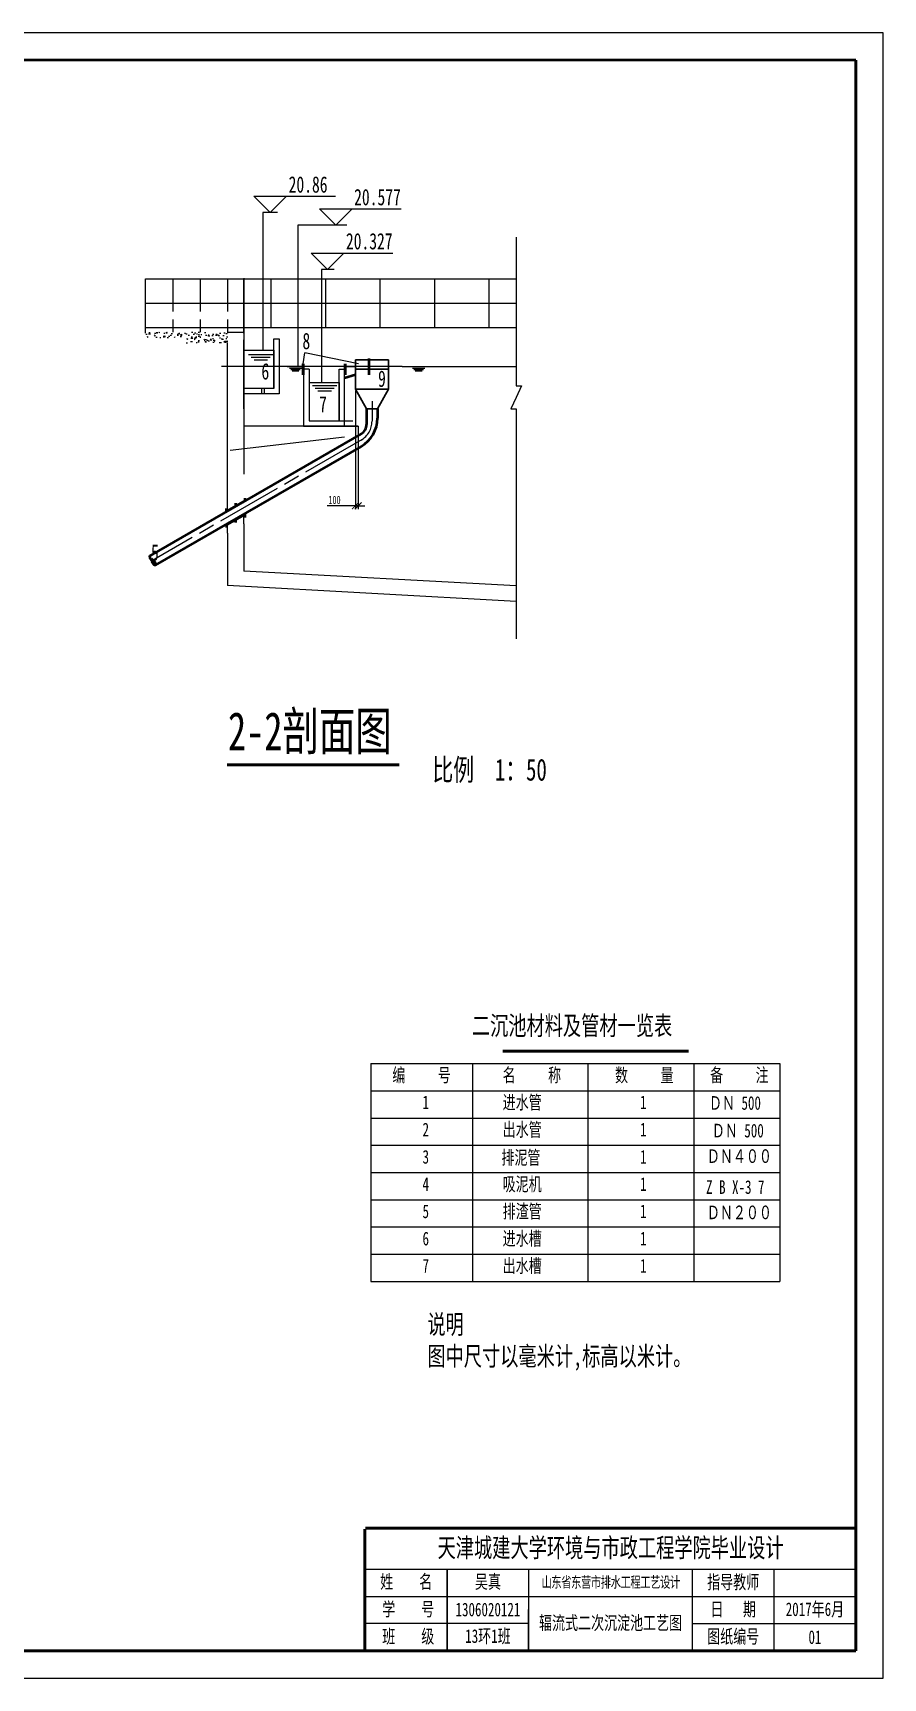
# Model space of a CAD drawing. Header units: millimetres. Extents: x -1157 to 5248, y -43968 to 1732.
# Drawn here: x 4936 to 5248, y 1030 to 1634 of the extents above; entities that cross this region are included whole.
import ezdxf

# ---------------------------------------------------------------- set-up
doc = ezdxf.new("R2010")
doc.units = ezdxf.units.MM
doc.linetypes.add('ACAD_ISO02W100', pattern=[15, 12, -3])
doc.linetypes.add('ACAD_ISO08W100', pattern=[36, 24, -3, 6, -3])
for name, color, linetype, lineweight in [('guan', 7, 'Continuous', 53), ('图层1', 7, 'Continuous', 53), ('浮渣挡板', 200, 'Continuous', 50), ('管道', 2, 'Continuous', 50), ('设备', 7, 'Continuous', 25)]:
    doc.layers.add(name, color=color, linetype=linetype, lineweight=lineweight)
for name, color, linetype in [('guani', 7, 'Continuous'), ('ZI', 7, 'Continuous'), ('中心线', 7, 'ACAD_ISO08W100'), ('字', 7, 'Continuous'), ('文字', 7, 'Continuous'), ('标注', 230, 'Continuous')]:
    doc.layers.add(name, color=color, linetype=linetype)
doc.styles.add('1', font='simfang.ttf', dxfattribs={"width": 0.7})
doc.styles.add('2', font='', dxfattribs={"width": 0.7, "height": 500})
doc.styles.add('3', font='simfang.ttf', dxfattribs={"width": 0.7, "height": 3})
doc.styles.add('5', font='simfang.ttf', dxfattribs={"width": 0.7, "height": 5})
doc.styles.add('6', font='simfang.ttf', dxfattribs={"width": 0.7, "height": 6})
doc.styles.add('7', font='simfang.ttf', dxfattribs={"width": 0.7, "height": 7})
doc.styles.add('长仿宋体', font='simfang.ttf', dxfattribs={"width": 0.7})
doc.styles.get('2').set_extended_font_data('FangSong_GB2312')
doc.dimstyles.new('nn ISO-25', dxfattribs={"dimtxt": 3, "dimasz": 2.5, "dimexe": 1.25, "dimexo": 0.625, "dimtad": 1, "dimdec": 0, "dimlfac": 100, "dimtxsty": '3', "dimblk": 'ARCHTICK', "dimcen": 2.5, "dimadec": 0, "dimazin": 0, "dimtfac": 1, "dimtdec": 0, "dimtmove": 0, "dimatfit": 3, "dimfxl": 1, "dimarcsym": 0})

# ---------------------------------------------------------------- blocks, each defined once
blk = doc.blocks.new('11')
for p, q in [((45917, 38225), (47417, 38225)), ((46217, 37925), (45917, 38225)), ((46217, 37925), (46517, 38225))]:
    blk.add_line(p, q)
blk = doc.blocks.new('_ArchTick')
at = {"color": 0, "linetype": 'ByBlock', "const_width": 0.15}
blk.add_lwpolyline([(-0.5, -0.5), (0.5, 0.5)], dxfattribs=at)
blk = doc.blocks.new('*D42')
at = {"layer": 'Defpoints', "color": 0, "ltscale": 0.1, "transparency": 16777216}
for p in [(5054.66, 1503.39), (5055.66, 1489.74), (5054.66, 1460.52)]:
    blk.add_point(p, dxfattribs=at)
at = {"layer": '标注', "color": 0, "lineweight": -2, "ltscale": 0.1, "transparency": 16777216}
for p, q in [((5054.66, 1502.76), (5054.66, 1459.27)), ((5055.66, 1489.12), (5055.66, 1459.27)), ((5054.66, 1460.52), (5044.3, 1460.52)), ((5055.66, 1460.52), (5054.66, 1460.52)), ((5055.66, 1460.52), (5058.16, 1460.52))]:
    blk.add_line(p, q, dxfattribs=at)
at = {"layer": '标注', "color": 0, "lineweight": -2, "ltscale": 0.1, "transparency": 16777216, "xscale": 2.5, "yscale": 2.5, "zscale": 2.5}
blk.add_blockref('_ArchTick', (5054.66, 1460.52), dxfattribs=at)
at = {"layer": '标注', "color": 0, "lineweight": -2, "ltscale": 0.1, "transparency": 16777216, "xscale": 2.5, "yscale": 2.5, "zscale": 2.5, "rotation": 180}
blk.add_blockref('_ArchTick', (5055.66, 1460.52), dxfattribs=at)
at = {"layer": '标注', "color": 0, "lineweight": -3, "ltscale": 0.1, "transparency": 16777216, "insert": (5046.98, 1462.66), "char_height": 3, "attachment_point": 5, "style": '3'}
blk.add_mtext('100', dxfattribs=at)

msp = doc.modelspace()

# ---------------------------------------------------------------- hatches: boundary and pattern name
at = {"lineweight": -3, "ltscale": 0.1}
h = msp.add_hatch(dxfattribs=at)
h.set_pattern_fill('AR-CONC', color=256, scale=0.02, style=0)
h.set_pattern_definition([(50, (3663.4303, 619.39), (3.6436934, -0.3187817), [0.381, -4.191]), (355, (3663.4303, 619.39), (-0.7048565, 3.821133), [0.3048, -3.3528]), (100.451, (3663.734, 619.3635), (2.93885, 3.502334), [0.3238, -3.5618]), (46.1842, (3663.4303, 620.406), (5.421581, -0.840847), [0.5715, -6.2865]), (96.6356, (3663.882, 620.336), (4.748085, 4.948511), [0.4857, -5.3427]), (351.184, (3663.4303, 620.406), (4.748092, 4.948502), [0.4572, -5.0292]), (21, (3663.9383, 620.152), (3.0322976, -2.0453104), [0.381, -4.191]), (326, (3663.9383, 620.152), (1.2360406, 3.683759), [0.3048, -3.3528]), (71.4514, (3664.191, 619.9816), (4.26833, 1.638457), [0.3238, -3.5618]), (37.5, (3663.4303, 619.3901), (0.0617721, 1.6911008), [0, -3.31216, 0, -3.4036, 0, -3.3655]), (7.5, (3663.4303, 619.39), (1.3363933, 2.0036115), [0, -1.94056, 0, -3.23596, 0, -1.2827]), (327.5, (3662.2975, 619.3901), (2.7118119, -0.1145749), [0, -1.27, 0, -3.9624, 0, -5.2578]), (317.5, (3661.7895, 619.39), (2.9625836, 0.5085298), [0, -1.651, 0, -2.63144, 0, -3.7338])])
h.paths.add_polyline_path([(5007.65544, 1524.3299), (4977.65544, 1524.3299), (4977.65544, 1522.3299), (4992.65544, 1522.3299), (4992.65544, 1520.3299), (5007.65544, 1520.3299)])

# ---------------------------------------------------------------- linework, layer by layer
at = {"lineweight": -3}
for p, q in [((5248.29514, 1634.14257), (4407.29514, 1634.14257)), ((5058.29514, 1070.14257), (5088.29514, 1070.14257)), ((5088.29514, 1070.14257), (5088.29514, 1040.22042)), ((5118.29514, 1040.22042), (5118.29514, 1070.13039)), ((5118.22195, 1040.32742), (5118.22195, 1055.32742)), ((5088.29514, 1040.22042), (5118.29514, 1040.22042))]:
    msp.add_line(p, q, dxfattribs=at)
for p, q in [((5248.29514, 1030.14257), (5248.29514, 1634.14257)), ((4977.65544, 1523.9099), (4977.65544, 1543.9099)), ((5013.65544, 1544.11258), (5013.65544, 1496.08346)), ((5013.65544, 1523.9099), (5013.65544, 1543.9099)), ((5023.65544, 1543.9099), (5023.65544, 1525.9099)), ((5043.65544, 1543.9099), (5043.65544, 1525.9099)), ((5063.65544, 1543.9099), (5063.65544, 1525.9099)), ((5083.65544, 1543.9099), (5083.65544, 1525.9099)), ((5103.65544, 1543.9099), (5103.65544, 1525.9099)), ((4977.65544, 1534.90132), (5113.65544, 1534.90132)), ((5007.65544, 1524.3299), (5013.65544, 1524.3299)), ((5013.65544, 1496.08346), (5013.65544, 1521.46346)), ((5013.65544, 1496.08346), (5013.65544, 1472.08346)), ((5013.65544, 1495.46346), (5013.65544, 1489.46346)), ((5007.65544, 1450.45551), (5007.65544, 1438.14896)), ((5013.65544, 1453.91961), (5013.65544, 1442.8222)), ((4407.29514, 1030.14257), (5248.29514, 1030.14257))]:
    msp.add_line(p, q)
at = {"lineweight": 50}
msp.add_line((5238.29514, 1624.14257), (4432.29514, 1624.14257), dxfattribs=at)
at = {"lineweight": -3, "ltscale": 0.1}
for p, q in [((4977.65544, 1543.9099), (5113.65544, 1543.9099)), ((5113.65544, 1525.9099), (4977.65544, 1525.9099)), ((5015.44005, 1516.08614), (5024.41889, 1516.08614)), ((5015.44005, 1516.08614), (5024.41889, 1516.08614)), ((5015.44005, 1516.08614), (5024.41889, 1516.08614)), ((5015.44005, 1516.08614), (5024.41889, 1516.08614)), ((5015.44005, 1516.08614), (5024.41889, 1516.08614)), ((5015.44005, 1516.08614), (5024.41889, 1516.08614)), ((5024.65544, 1503.64343), (5024.65544, 1521.80187)), ((5024.65544, 1517.64343), (5024.65544, 1503.64343)), ((5026.65544, 1521.80187), (5026.65544, 1501.64343)), ((5035.45544, 1512.66285), (5036.12243, 1516.73564)), ((5055.8348, 1512.66285), (5036.12243, 1516.73564)), ((5016.44005, 1515.08614), (5023.41889, 1515.08614)), ((5017.44005, 1514.08614), (5022.41889, 1514.08614)), ((5026.65544, 1511.64343), (5026.65544, 1505.64343)), ((5026.65544, 1511.64343), (5026.65544, 1505.64343)), ((5029.65544, 1511.64343), (5035.65544, 1511.64343)), ((5029.65544, 1511.64343), (5035.65544, 1511.64343)), ((5030.44111, 1511.11145), (5034.93053, 1511.11145)), ((5030.44111, 1511.11145), (5034.93053, 1511.11145)), ((5030.44111, 1511.11145), (5034.93053, 1511.11145)), ((5030.44111, 1511.11145), (5034.93053, 1511.11145)), ((5030.44111, 1511.11145), (5034.93053, 1511.11145)), ((5030.44111, 1511.11145), (5034.93053, 1511.11145)), ((5030.94111, 1510.61145), (5034.43053, 1510.61145)), ((5030.94111, 1510.61145), (5034.43053, 1510.61145)), ((5031.44111, 1510.11145), (5033.93053, 1510.11145)), ((5031.44111, 1510.11145), (5033.93053, 1510.11145)), ((5037.65544, 1510.66285), (5035.65544, 1510.66285)), ((5035.65544, 1510.66285), (5035.65544, 1489.74475)), ((5037.65544, 1510.66285), (5035.65544, 1510.66285)), ((5037.65544, 1510.66285), (5037.65544, 1497.40336)), ((5037.65544, 1510.66285), (5037.65544, 1491.74475)), ((5048.65544, 1495.40336), (5048.65544, 1510.66285)), ((5048.65544, 1491.74475), (5048.65544, 1510.66285)), ((5048.65544, 1510.66285), (5050.65544, 1510.66285)), ((5050.65544, 1489.74475), (5050.65544, 1510.66285)), ((5050.8348, 1511.64343), (5054.65544, 1511.64343)), ((5050.8348, 1511.64343), (5054.65544, 1511.64343)), ((5071.85544, 1511.64343), (5113.65544, 1511.64343)), ((5075.63274, 1511.11145), (5080.12216, 1511.11145)), ((5075.63274, 1511.11145), (5080.12216, 1511.11145)), ((5075.63274, 1511.11145), (5080.12216, 1511.11145)), ((5075.63274, 1511.11145), (5080.12216, 1511.11145)), ((5075.63274, 1511.11145), (5080.12216, 1511.11145)), ((5075.63274, 1511.11145), (5080.12216, 1511.11145)), ((5076.13274, 1510.61145), (5079.62216, 1510.61145)), ((5076.13274, 1510.61145), (5079.62216, 1510.61145)), ((5076.63274, 1510.11145), (5079.12216, 1510.11145)), ((5076.63274, 1510.11145), (5079.12216, 1510.11145)), ((5038.8689, 1504.74475), (5047.84774, 1504.74475)), ((5038.8689, 1504.74475), (5047.84774, 1504.74475)), ((5038.8689, 1504.74475), (5047.84774, 1504.74475)), ((5038.8689, 1504.74475), (5047.84774, 1504.74475)), ((5038.8689, 1504.74475), (5047.84774, 1504.74475)), ((5038.8689, 1504.74475), (5047.84774, 1504.74475)), ((5039.8689, 1503.74475), (5046.84774, 1503.74475)), ((5039.8689, 1503.74475), (5046.84774, 1503.74475)), ((5040.8689, 1502.74475), (5045.84774, 1502.74475)), ((5040.8689, 1502.74475), (5045.84774, 1502.74475)), ((5055.65544, 1489.74475), (5013.65544, 1489.74475)), ((5035.65544, 1489.74475), (5055.65544, 1489.74475)), ((5037.65544, 1491.74475), (5053.65544, 1491.74475)), ((5055.65544, 1489.74475), (5055.65544, 1485.74475)), ((5050.65544, 1485.74475), (5008.65544, 1480.83315)), ((5007.65544, 1444.03081), (5007.65544, 1431.25319)), ((5113.65544, 1425.41202), (5007.65544, 1431.25319))]:
    msp.add_line(p, q, dxfattribs=at)
at = {"ltscale": 0.1}
for p, q in [((5007.65544, 1458.72636), (5007.65544, 1520.3299)), ((5013.65544, 1517.64343), (5024.65544, 1517.64343)), ((5024.65544, 1517.64343), (5024.65544, 1503.64343)), ((5066.85544, 1511.64343), (5005.50207, 1511.64343)), ((5059.65544, 1511.64343), (5059.65544, 1513.64343)), ((5071.85544, 1511.64343), (5066.85544, 1511.64343)), ((5037.65544, 1505.74475), (5048.65544, 1505.74475)), ((5048.65544, 1505.74475), (5048.65544, 1491.74475)), ((5024.65544, 1503.64343), (5013.65544, 1503.64343)), ((5026.65544, 1501.64343), (5013.65544, 1501.64343)), ((5007.65544, 1458.72636), (5013.65544, 1462.19046)), ((5013.65544, 1457.15791), (5007.65544, 1453.52562)), ((5013.65544, 1453.91961), (5013.65544, 1457.15791)), ((5007.65544, 1450.45551), (5007.65544, 1453.52562)), ((5060.36988, 1255.75486), (5060.36988, 1175.75486)), ((5097.64787, 1255.75486), (5097.64787, 1175.75486)), ((5139.89125, 1255.75486), (5139.89125, 1175.75486)), ((5178.83436, 1255.75486), (5178.83436, 1175.75486)), ((5210.36988, 1255.75486), (5210.36988, 1175.75486))]:
    msp.add_line(p, q, dxfattribs=at)
at = {"lineweight": 30}
for p, q in [((5054.65544, 1514.07053), (5054.65544, 1503.38527)), ((5066.85544, 1514.07053), (5054.65544, 1514.07053)), ((5066.85544, 1510.64024), (5054.65544, 1510.64024)), ((5066.85544, 1514.07053), (5066.85544, 1503.38527)), ((5054.65544, 1503.38527), (5058.75544, 1496.08296)), ((5054.65544, 1503.38527), (5066.85544, 1503.38527)), ((5062.75544, 1496.08296), (5066.85544, 1503.38527)), ((5058.75544, 1496.08296), (5062.75544, 1496.08296))]:
    msp.add_line(p, q, dxfattribs=at)
at = {"linetype": 'ACAD_ISO02W100', "lineweight": -3, "ltscale": 0.01}
for p, q in [((5020.15544, 1503.64343), (5020.15544, 1501.64343)), ((5021.15544, 1503.64343), (5021.15544, 1501.64343))]:
    msp.add_line(p, q, dxfattribs=at)
at = {"lineweight": 53}
msp.add_line((5058.1211, 1084.81447), (5058.1211, 1040.14257), dxfattribs=at)
at = {"layer": 'guan', "ltscale": 0.1}
for p, q in [((5035.45544, 1508.66285), (5035.45544, 1512.66285)), ((5050.8348, 1508.66285), (5050.8348, 1512.66285))]:
    msp.add_line(p, q, dxfattribs=at)
at = {"layer": 'guan', "lineweight": -3, "ltscale": 0.1}
msp.add_line((5035.45544, 1510.66285), (5035.45544, 1508.66285), dxfattribs=at)
at = {"layer": 'guan'}
for p, q in [((5007.6211, 1365.43079), (5070.67697, 1365.43079)), ((5108.7472, 1260.33839), (5176.89802, 1260.33839))]:
    msp.add_line(p, q, dxfattribs=at)
at = {"layer": 'guani', "linetype": 'ACAD_ISO02W100'}
for p, q in [((4987.65544, 1543.9099), (4987.65544, 1524.3299)), ((4997.65544, 1543.9099), (4997.65544, 1524.3299)), ((5007.65544, 1543.9099), (5007.65544, 1523.9099))]:
    msp.add_line(p, q, dxfattribs=at)
at = {"layer": 'guani'}
for p, q in [((5013.65544, 1495.46346), (5013.65544, 1489.46346)), ((5007.65544, 1450.45551), (5007.65544, 1438.14896)), ((5013.65544, 1453.91961), (5013.65544, 1436.54055))]:
    msp.add_line(p, q, dxfattribs=at)
at = {"layer": 'ZI'}
for p, q in [((5113.65544, 1431.1458), (5013.65544, 1436.54055)), ((5060.36988, 1255.75486), (5210.36988, 1255.75486)), ((5060.36988, 1245.75486), (5210.36988, 1245.75486)), ((5060.36988, 1235.75486), (5210.36988, 1235.75486)), ((5060.36988, 1225.75486), (5210.36988, 1225.75486)), ((5060.36988, 1215.75486), (5210.36988, 1215.75486)), ((5060.36988, 1205.75486), (5210.36988, 1205.75486)), ((5060.36988, 1195.75486), (5210.36988, 1195.75486)), ((5060.36988, 1185.75486), (5210.36988, 1185.75486)), ((5060.36988, 1175.75486), (5210.36988, 1175.75486))]:
    msp.add_line(p, q, dxfattribs=at)
at = {"layer": '中心线', "lineweight": -3, "ltscale": 0.1}
msp.add_line((5024.65544, 1521.80187), (5026.65544, 1521.80187), dxfattribs=at)
at = {"layer": '中心线'}
for p, q in [((5060.75544, 1498.90629), (5060.75544, 1491.58212)), ((5057.15068, 1484.88211), (4980.21437, 1440.46291))]:
    msp.add_line(p, q, dxfattribs=at)
msp.add_arc((5052.75544, 1491.58212), 8, 300, 0, dxfattribs=at)
at = {"layer": '图层1'}
for p, q in [((5238.29514, 1040.14257), (5238.29514, 1624.14257)), ((5058.29514, 1085.14257), (5238.29514, 1085.14257)), ((4432.29514, 1040.14257), (5238.29514, 1040.14257)), ((5238.29514, 1040.14257), (5058.29514, 1040.14257))]:
    msp.add_line(p, q, dxfattribs=at)
at = {"layer": '文字'}
for p, q in [((5058.29514, 1070.14257), (5238.29514, 1070.14257)), ((5088.28856, 1040.29117), (5088.28856, 1070.29117)), ((5178.29514, 1040.14257), (5178.29514, 1070.14257)), ((5208.29514, 1040.14257), (5208.29514, 1070.14257)), ((5058.29514, 1060.14257), (5238.29514, 1060.14257)), ((5058.28856, 1050.29117), (5118.28856, 1050.29117)), ((5178.29514, 1050.14257), (5238.29514, 1050.14257))]:
    msp.add_line(p, q, dxfattribs=at)
at = {"layer": '标注', "lineweight": -3, "ltscale": 0.1}
for p, q in [((5026.00776, 1568.15746), (5020.65544, 1568.15746)), ((5020.65544, 1568.15746), (5020.65544, 1517.64343)), ((5051.47721, 1563.51711), (5033.4897, 1563.51711)), ((5033.4897, 1563.51711), (5033.4897, 1511.64343)), ((5046.79675, 1547.32783), (5042.21682, 1547.32783)), ((5042.21682, 1547.32783), (5042.21682, 1505.74475))]:
    msp.add_line(p, q, dxfattribs=at)
at = {"layer": '浮渣挡板', "ltscale": 0.1}
for p, q in [((5059.65544, 1508.64343), (5059.65544, 1514.64343)), ((5054.65544, 1508.64343), (5050.65544, 1507.39623))]:
    msp.add_line(p, q, dxfattribs=at)
at = {"layer": '管道'}
for p, q in [((5058.75544, 1496.08296), (5058.75544, 1490.42742)), ((5062.75544, 1496.08296), (5062.75544, 1492.73682)), ((5056.75544, 1486.96332), (4979.21437, 1442.19496)), ((5056.75544, 1482.34452), (4981.21437, 1438.73086)), ((5014.2051, 1462.50781), (5007.3553, 1458.55308)), ((5014.02215, 1457.36923), (5007.35199, 1453.52562))]:
    msp.add_line(p, q, dxfattribs=at)
at = {"layer": '管道', "ltscale": 0.1}
for p, q in [((5014.2051, 1462.50781), (5014.2051, 1463.34914)), ((5007.3553, 1458.55308), (5007.3553, 1459.55536)), ((5010.7802, 1460.53044), (5010.78293, 1461.45841)), ((5014.02215, 1457.36923), (5014.02215, 1456.21962)), ((5007.35199, 1453.52562), (5007.35199, 1452.61305)), ((5010.68707, 1455.44742), (5010.68707, 1454.43253))]:
    msp.add_line(p, q, dxfattribs=at)
at = {"layer": '管道'}
for centre, radius in [((5050.75544, 1492.73682), 12), ((5054.75544, 1490.42742), 4)]:
    msp.add_arc(centre, radius, 300, 0, dxfattribs=at)
msp.add_ellipse((4979.72395, 1441.33493), major_axis=(-0.5, 0.86603), ratio=0.39767259, start_param=0, end_param=3.141592654, dxfattribs=at)
msp.add_ellipse((4980.72395, 1439.60288), major_axis=(-0.5, 0.86603), ratio=0.39767259, dxfattribs=at)
at = {"layer": '设备'}
for p, q in [((5113.65544, 1559.09623), (5113.65544, 1504.62948)), ((5113.65544, 1504.62948), (5115.65544, 1504.62948)), ((5115.65544, 1504.62948), (5113.65544, 1500.26947)), ((5113.65544, 1500.26947), (5111.65544, 1496.07797)), ((5111.65544, 1496.07797), (5113.65544, 1496.07797)), ((5113.65544, 1496.07797), (5113.65544, 1411.64873)), ((5013.65956, 1461.21178), (5013.65956, 1461.21178))]:
    msp.add_line(p, q, dxfattribs=at)

# ---------------------------------------------------------------- block references
at = {"layer": '标注', "xscale": 0.01999999998952262, "yscale": 0.01999999998952262, "zscale": 0.02}
for p in [(4099.03777, 809.65525), (4123.07273, 805.0149), (4120.05864, 788.82563)]:
    msp.add_blockref('11', p, dxfattribs=at)

# ---------------------------------------------------------------- texts
at = {"attachment_point": 1}
for s, insert, char_height, width, style in [('{\\fFangSong_GB2312|b0|i0|c134|p49;2-2剖面图}', (5007.88656, 1384.79155), 14, 91.4837191, '7'), ('\\pt1.75e+004;说明\\P图中尺寸以毫米计,标高以米计。', (5081.06304, 1163.52229), 7, 176.5098039, '3')]:
    msp.add_mtext(s, dxfattribs=dict(at, insert=insert, char_height=char_height, width=width, style=style))
at = {"ltscale": 0.1, "insert": (5082.92962, 1363.20242), "char_height": 8, "width": 60.7216181, "attachment_point": 4, "style": '2'}
msp.add_mtext('比例  1：50', dxfattribs=at)
at = {"layer": 'ZI', "insert": (5070.71501, 1273.20375), "char_height": 6, "width": 131.6089306, "attachment_point": 1, "style": '6'}
msp.add_mtext('       {\\fFangSong_GB2312|b0|i0|c134|p49;\\H1.167x;  二沉池材料及管材一览表}', dxfattribs=at)
at = {"layer": '字', "ltscale": 100}
for s, insert, char_height, width, attachment_point, style in [('    8', (5038.06826, 1524.03857), 6, 161.8060606, 3, '3'), ('    6', (5023.01558, 1512.88995), 6, 161.8060606, 3, '3'), ('    9', (5065.81568, 1510.18829), 6, 161.8060606, 3, '3'), ('    7', (5044.19281, 1500.78165), 6, 161.8060606, 3, '3'), ('    5', (4982.4823, 1446.38959), 6, 161.8060606, 3, '3'), ('编     号', (5068.2054, 1254.01832), 5, 80.9030303, 1, '5'), ('名     称', (5108.68516, 1254.01832), 5, 80.9030303, 1, '5'), ('数     量', (5149.93054, 1254.01832), 5, 80.9030303, 1, '1'), ('备     注     ', (5184.8432, 1254.01832), 5, 80.9030303, 1, '1'), ('进水管', (5108.68516, 1244.01832), 5, 80.9030303, 1, '5'), ('    1', (5069.75796, 1244.01832), 5, 80.9030303, 1, '5'), ('    1', (5149.57729, 1244.01832), 5, 80.9030303, 1, '5'), ('{\\fArial|b0|i0|c0|p32; }ＤＮ{\\fFangSong_GB2312|b0|i0|c134|p49; 500}     ', (5183.04325, 1243.78807), 5, 34.0459264, 1, '5'), ('    2', (5069.75796, 1234.01832), 5, 80.9030303, 1, '5'), ('出水管', (5108.68516, 1234.01832), 5, 80.9030303, 1, '5'), ('    1', (5149.57729, 1234.01832), 5, 80.9030303, 1, '5'), ('ＤＮ 500     ', (5185.44184, 1233.64686), 5, 35.860017, 1, '5'), ('    3', (5069.75796, 1224.01832), 5, 80.9030303, 1, '5'), ('排泥管', (5108.23584, 1223.75109), 5, 80.9030303, 1, '5'), ('    1', (5149.57729, 1224.01832), 5, 80.9030303, 1, '5'), (' {\\fFangSong_GB2312|b0|i0|c134|p49;ＤＮ４００}     ', (5181.25176, 1224.27103), 5, 35.8374196, 1, '5'), ('吸泥机', (5108.68516, 1214.01832), 5, 80.9030303, 1, '5'), ('    4', (5069.75796, 1214.01832), 5, 80.9030303, 1, '5'), ('    1', (5149.57729, 1214.01832), 5, 80.9030303, 1, '5'), (' Z B X-3 7    ', (5180.95995, 1212.91595), 5, 35.8374196, 1, '5'), ('    5', (5069.75796, 1204.01832), 5, 80.9030303, 1, '5'), ('排渣管', (5108.68516, 1204.01832), 5, 80.9030303, 1, '5'), ('    1', (5149.57729, 1204.01832), 5, 80.9030303, 1, '5'), (' {\\fFangSong_GB2312|b0|i0|c134|p49;ＤＮ２００}     ', (5181.25176, 1203.60595), 5, 38.3266821, 1, '5'), ('    6', (5069.75796, 1194.01832), 5, 80.9030303, 1, '5'), ('进水槽', (5108.68516, 1194.01832), 5, 80.9030303, 1, '5'), ('    1', (5149.57729, 1194.01832), 5, 80.9030303, 1, '5'), ('    7', (5069.75796, 1184.01832), 5, 80.9030303, 1, '5'), ('出水槽', (5108.68516, 1184.01832), 5, 80.9030303, 1, '5'), ('    1', (5149.57729, 1184.01832), 5, 80.9030303, 1, '5')]:
    msp.add_mtext(s, dxfattribs=dict(at, insert=insert, char_height=char_height, width=width, attachment_point=attachment_point, style=style))
at = {"layer": '文字', "attachment_point": 5, "style": '长仿宋体'}
for s, insert, char_height, width in [('天津城建大学环境与市政工程学院毕业设计', (5148.29514, 1077.64257), 7, 180), ('姓    名', (5073.28856, 1065.29117), 5, 30), ('吴真', (5103.28856, 1065.29117), 5, 30), ('{\\T0.95;山东省东营市排水工程工艺设计}', (5148.29514, 1065.14257), 4, 60), ('指导教师', (5193.29514, 1065.14257), 5, 30), ('学    号', (5074.04653, 1055.17337), 5, 30), ('1306020121', (5103.28856, 1055.29117), 5, 30), ('日   期', (5193.29514, 1055.14257), 5, 30), ('2017年6月', (5223.29514, 1055.14257), 5, 30), ('辐流式二次沉淀池工艺图', (5148.29514, 1050.14257), 5, 60), ('班    级', (5074.04653, 1045.16943), 5, 30), ('13环1班', (5103.28856, 1045.29117), 5, 30), ('图纸编号', (5193.29514, 1045.14257), 5, 30), ('01', (5223.29514, 1045.14257), 5, 30)]:
    msp.add_mtext(s, dxfattribs=dict(at, insert=insert, char_height=char_height, width=width))
at = {"layer": '标注', "char_height": 6, "width": 171.1111111, "attachment_point": 1, "style": '3'}
for s, insert in [('20.86', (5030.14333, 1581.50179)), ('20.577', (5054.17828, 1576.86144)), ('20.327', (5051.1642, 1560.67217))]:
    msp.add_mtext(s, dxfattribs=dict(at, insert=insert))

# ---------------------------------------------------------------- dimensions: what is measured, and where the dimension line sits
at = {"layer": '标注', "lineweight": -3, "ltscale": 0.1}
dim = msp.add_linear_dim(base=(5054.65544, 1460.52263), p1=(5055.65544, 1489.74475), p2=(5054.65544, 1503.38527), dimstyle='nn ISO-25', dxfattribs=at)
dim.commit()
dim.dimension.update_dxf_attribs({"geometry": '*D42', "text_midpoint": (5046.97844, 1462.66477)})

doc.saveas('drawing.dxf')
